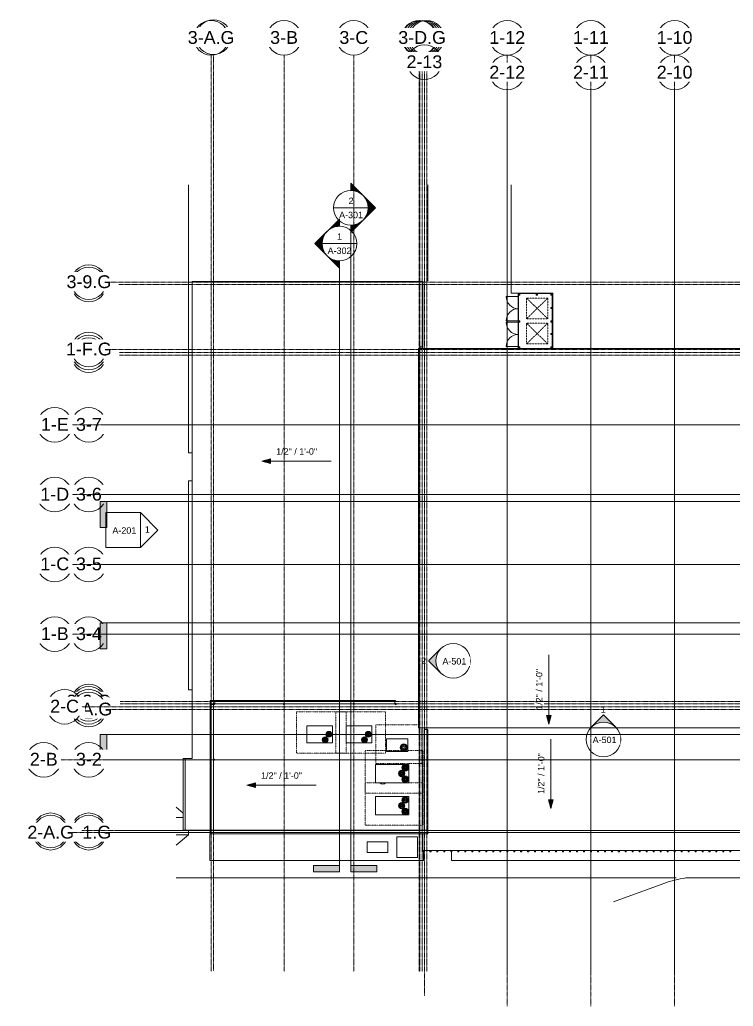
# Model space of a CAD drawing. Header units: inches. Extents: x 21400 to 32519, y -23426 to -19984.
# Drawn here: x 21400 to 23868, y -23396 to -19984 of the extents above; entities that cross this region are included whole.
import ezdxf

# ---------------------------------------------------------------- set-up
doc = ezdxf.new("R2010")
doc.units = ezdxf.units.IN
doc.header["$MEASUREMENT"] = 0
for name, pattern in [('Dash dot', [0.625, 0.25, -0.1875, 0, -0.1875]), ('Grid Line 1_2_', [0.875, 0.5, -0.125, 0.125, -0.125]), ('Hidden 1_8_', [0.1875, 0.125, -0.0625])]:
    doc.linetypes.add(name, pattern=pattern)
for name, color, linetype, lineweight in [('A-DETL-HDLN', 90, 'Hidden 1_8_', 9), ('A-DOOR', 31, 'Continuous', 9), ('A-FLOR-OTLN', 90, 'Continuous', 9), ('A-ROOF', 132, 'Continuous', 9), ('A-ROOF-OTLN', 132, 'Continuous', 9), ('C-BLDG-PADS', 91, 'Continuous', 9), ('C-TOPO', 7, 'Continuous', 9), ('Conc', 7, 'Continuous', 9), ('E-ELEC-EQPM', 71, 'Continuous', 9), ('EOP-PR', 4, 'Continuous', 9), ('G-ANNO-DIMS', 111, 'Continuous', 9), ('G-ANNO-SYMB', 111, 'Continuous', 9), ('L-SITE-WALL', 31, 'Continuous', 9), ('M-EQPM', 50, 'Continuous', 9), ('M-HVAC-DUCT-ANNO', 70, 'Continuous', 9), ('S-BEAM', 12, 'Continuous', 9), ('S-COLS', 52, 'Continuous', 9), ('S-GRID', 1, 'Continuous', 9), ('S-GRID-IDEN', 1, 'Continuous', 9)]:
    doc.layers.add(name, color=color, linetype=linetype, lineweight=lineweight)
doc.styles.add('Arial', font='arial.ttf', dxfattribs={"height": 44.258982})
doc.styles.add('Arial_1', font='arial.ttf', dxfattribs={"height": 22.129491})

# ---------------------------------------------------------------- blocks, each defined once
blk = doc.blocks.new('HSS-Round Hollow Structural Section-Column - HSS4X0_220-947151-Roof Plan')
at = {"layer": 'S-COLS'}
for radius, start, end in [(2, 0, 180), (2, 180, 0), (1.8, 0, 180), (1.8, 180, 0)]:
    blk.add_arc((0, 0), radius, start, end, dxfattribs=at)
blk = doc.blocks.new('Girt_C - 8_D-1065383-Roof Plan')
at = {"layer": 'S-BEAM'}
for p, q in [((22074.1, -22342.2), (22074.1, -22342.1)), ((22074.1, -22349.9), (22074.1, -22342.2)), ((22697.4, -22342.1), (22697.4, -22342.2)), ((22697.4, -22342.2), (22697.4, -22349.9)), ((22074.1, -22350.1), (22074.1, -22349.9)), ((22074.1, -22350.1), (22311.9, -22350.1)), ((22312.1, -22350.1), (22315.7, -22350.1)), ((22315.9, -22350.1), (22553.1, -22350.1)), ((22553.3, -22350.1), (22556.9, -22350.1)), ((22557.1, -22350.1), (22697.4, -22350.1)), ((22697.4, -22349.9), (22697.4, -22350.1))]:
    blk.add_line(p, q, dxfattribs=at)
blk = doc.blocks.new('Girt_C - 8_D-1065345-Roof Plan')
at = {"layer": 'S-BEAM'}
for p, q in [((22061.6, -22352.6), (22061.8, -22352.6)), ((22061.8, -22352.6), (22069.5, -22352.6)), ((22069.5, -22352.6), (22069.6, -22352.6)), ((22069.6, -22786.6), (22069.6, -22352.6))]:
    blk.add_line(p, q, dxfattribs=at)
blk = doc.blocks.new('Carrier_48TC_Standard_Efficiency_Gas_Heat_Electric_Cooling_Packaged_Rooftop_Unit_3_to_15_nominal_tons - 15 ton 48TC__16-873539-Roof Plan')
at = {"layer": 'M-EQPM', "linetype": 'Dash dot'}
for p, q in [((-105.9, -79.7), (-105.9, 67.7)), ((-105.9, 67.7), (93.9, 67.7)), ((93.9, 67.7), (93.9, -79.7)), ((93.9, -79.7), (-105.9, -79.7))]:
    blk.add_line(p, q, dxfattribs=at)
at = {"layer": 'M-EQPM'}
for p, q in [((57.9, 31.7), (-57.9, 31.7)), ((-57.9, 31.7), (-57.9, -31.7)), ((57.9, -31.7), (57.9, 31.7)), ((58.1, 27.3), (57.9, 27.3)), ((57.9, 15.4), (58.1, 15.4)), ((58.1, 10.3), (57.9, 10.3)), ((57.9, 9.3), (58.1, 9.3)), ((58.1, 6.7), (57.9, 6.7)), ((58.1, 27.3), (58.1, 15.4)), ((58.1, 9.3), (58.1, 10.3)), ((58.1, 10.3), (58.1, 9.3)), ((58.1, 6.7), (58.1, -25.1)), ((-57.9, -31.7), (57.9, -31.7)), ((57.9, -25.1), (58.1, -25.1))]:
    blk.add_line(p, q, dxfattribs=at)
for centre, radius in [((-44.9, 19.7), 11), ((-44.9, 19.7), 8.25), ((-44.9, 19.7), 5.5), ((-44.9, 19.7), 2.75), ((-32.9, 0), 11), ((-32.9, 0), 8.25), ((-32.9, 0), 5.5), ((-32.9, 0), 2.75), ((-44.9, -19.7), 11), ((-44.9, -19.7), 8.25), ((-44.9, -19.7), 5.5), ((-44.9, -19.7), 2.75)]:
    blk.add_circle(centre, radius, dxfattribs=at)
blk = doc.blocks.new('Carrier_48TC_Standard_Efficiency_Gas_Heat_Electric_Cooling_Packaged_Rooftop_Unit_3_to_15_nominal_tons - 7_5 ton 48TC__08-873531-Roof Plan')
at = {"layer": 'M-EQPM', "linetype": 'Dash dot'}
for p, q in [((-92.1, 29.7), (-92.1, 65.7)), ((-92.1, 65.7), (80.1, 65.7)), ((80.1, 65.7), (80.1, -77.8)), ((-92.1, -77.8), (-92.1, -29.8)), ((80.1, -77.8), (-92.1, -77.8))]:
    blk.add_line(p, q, dxfattribs=at)
at = {"layer": 'M-EQPM'}
for p, q in [((44.1, 29.7), (-44.1, 29.7)), ((-44.1, 29.7), (-44.1, -29.8)), ((44.1, -29.8), (44.1, 29.7)), ((44.2, 24.7), (44.1, 24.7)), ((44.1, 12.1), (44.2, 12.1)), ((44.2, 8.1), (44.1, 8.1)), ((44.1, 7.1), (44.2, 7.1)), ((44.2, 4.9), (44.1, 4.9)), ((44.2, 24.7), (44.2, 12.1)), ((44.2, 7.1), (44.2, 8.1)), ((44.2, 8.1), (44.2, 7.1)), ((44.2, 4.9), (44.2, -23.5)), ((-44.1, -29.8), (44.1, -29.8)), ((44.1, -23.5), (44.2, -23.5))]:
    blk.add_line(p, q, dxfattribs=at)
for centre, radius in [((-32.1, 0), 10), ((-32.1, 0), 7.5), ((-32.1, 0), 5), ((-32.1, 0), 2.5), ((-19.1, 18.7), 10), ((-19.1, 18.7), 7.5), ((-19.1, 18.7), 5), ((-19.1, 18.7), 2.5)]:
    blk.add_circle(centre, radius, dxfattribs=at)
blk = doc.blocks.new('Carrier_48TC_Standard_Efficiency_Gas_Heat_Electric_Cooling_Packaged_Rooftop_Unit_3_to_15_nominal_tons - 7_5 ton 48TC__08-V1-Roof Plan')
at = {"layer": 'M-EQPM', "linetype": 'Dash dot'}
for p, q in [((-92.1, -77.8), (-92.1, 65.7)), ((-92.1, 65.7), (80.1, 65.7)), ((80.1, 65.7), (80.1, -77.8)), ((80.1, -77.8), (-92.1, -77.8))]:
    blk.add_line(p, q, dxfattribs=at)
at = {"layer": 'M-EQPM'}
for p, q in [((44.1, 29.7), (-44.1, 29.7)), ((-44.1, 29.7), (-44.1, -29.8)), ((44.1, -29.8), (44.1, 29.7)), ((44.2, 24.7), (44.1, 24.7)), ((44.1, 12.1), (44.2, 12.1)), ((44.2, 8.1), (44.1, 8.1)), ((44.1, 7.1), (44.2, 7.1)), ((44.2, 4.9), (44.1, 4.9)), ((44.2, 24.7), (44.2, 12.1)), ((44.2, 7.1), (44.2, 8.1)), ((44.2, 8.1), (44.2, 7.1)), ((44.2, 4.9), (44.2, -23.5)), ((-44.1, -29.8), (44.1, -29.8)), ((44.1, -23.5), (44.2, -23.5))]:
    blk.add_line(p, q, dxfattribs=at)
for centre, radius in [((-32.1, 0), 10), ((-32.1, 0), 7.5), ((-32.1, 0), 5), ((-32.1, 0), 2.5), ((-19.1, 18.7), 10), ((-19.1, 18.7), 7.5), ((-19.1, 18.7), 5), ((-19.1, 18.7), 2.5)]:
    blk.add_circle(centre, radius, dxfattribs=at)
blk = doc.blocks.new('Carrier_48TC_Standard_Efficiency_Gas_Heat_Electric_Cooling_Packaged_Rooftop_Unit_3_to_15_nominal_tons - 5 ton 48TC__06-873527-Roof Plan')
at = {"layer": 'M-EQPM', "linetype": 'Dash dot'}
for p, q in [((-85.2, -59.9), (-85.2, 64)), ((-85.2, 64), (73.2, 64)), ((73.2, 64), (73.2, -70)), ((73.2, -70), (-73.9, -70))]:
    blk.add_line(p, q, dxfattribs=at)
at = {"layer": 'M-EQPM'}
for p, q in [((37.2, 22), (-37.2, 22)), ((-37.2, 22), (-37.2, -22)), ((37.2, -22), (37.2, 22)), ((37.3, 19.7), (37.2, 19.7)), ((37.2, 9.2), (37.3, 9.2)), ((37.3, 5.3), (37.2, 5.3)), ((37.2, 4.2), (37.3, 4.2)), ((37.3, 1.4), (37.2, 1.4)), ((37.3, 19.7), (37.3, 9.2)), ((37.3, 4.2), (37.3, 5.3)), ((37.3, 5.3), (37.3, 4.2)), ((37.3, 1.4), (37.3, -15.4)), ((-37.2, -22), (37.2, -22)), ((37.2, -15.4), (37.3, -15.4))]:
    blk.add_line(p, q, dxfattribs=at)
for radius in [13, 9.75, 6.5, 3.25]:
    blk.add_circle((-23.2, 8), radius, dxfattribs=at)
blk = doc.blocks.new('Dimension Lumber - 4x8-1038247-Roof Plan')
at = {"layer": 'S-BEAM'}
for p, q in [((22794.6, -22857.3), (22794.6, -22861.3)), ((22798.1, -22861.3), (22798.1, -22857.3)), ((22798.1, -22861.3), (22794.6, -22861.3))]:
    blk.add_line(p, q, dxfattribs=at)
blk = doc.blocks.new('dumpster door - one-1001559-Roof Plan')
at = {"layer": 'A-DOOR'}
h = blk.add_hatch(dxfattribs=at)
h.set_pattern_fill('FP_1', color=256, style=0, pattern_type=2)
h.set_pattern_definition([(270, (0, 0), (-8, -5e-16), [])])
h.paths.add_polyline_path([(42, 0.5), (-42, 0.5), (-42, -0.5), (42, -0.5)], flags=0)
for p, q in [((-42, 0.5), (42, 0.5)), ((-42, -0.5), (-42, 0.5)), ((-42, 0), (-42, -42)), ((42, 0.5), (42, -0.5)), ((42, 0), (42, -42)), ((42, -0.5), (-42, -0.5))]:
    blk.add_line(p, q, dxfattribs=at)
for centre, start, end in [((-42, 0), 270, 0), ((42, 0), 180, 270)]:
    blk.add_arc(centre, 42, start, end, dxfattribs=at)
blk = doc.blocks.new('HSS-Hollow Structural Section-Column - HSS4X4X1_4-1001889-Roof Plan')
at = {"layer": 'S-COLS'}
for p, q in [((-2, -1.534), (-2, 1.534)), ((-1.767, 1.534), (-1.767, -1.534)), ((-1.534, 2), (1.534, 2)), ((1.534, 1.767), (-1.534, 1.767)), ((1.767, -1.534), (1.767, 1.534)), ((2, 1.534), (2, -1.534)), ((-1.534, -1.767), (1.534, -1.767)), ((1.534, -2), (-1.534, -2))]:
    blk.add_line(p, q, dxfattribs=at)
for centre, radius, start, end in [((-1.534, 1.534), 0.466, 90, 180), ((-1.534, 1.534), 0.233, 90, 180), ((1.534, 1.534), 0.466, 360, 90), ((1.534, 1.534), 0.233, 360, 90), ((-1.534, -1.534), 0.466, 180, 270), ((-1.534, -1.534), 0.233, 180, 270), ((1.534, -1.534), 0.466, 270, 360), ((1.534, -1.534), 0.233, 270, 360)]:
    blk.add_arc(centre, radius, start, end, dxfattribs=at)
blk = doc.blocks.new('Transformer-Dry-Type-Siemens - 6x6x6-1004770-Roof Plan')
at = {"layer": 'E-ELEC-EQPM'}
for p, q in [((36, 36), (-36, 36)), ((-36, 36), (-36, -36)), ((36, -36), (36, 36)), ((-36, -36), (36, -36))]:
    blk.add_line(p, q, dxfattribs=at)
blk = doc.blocks.new('Transformer-Dry-Type-Siemens - 6x3x6-1005805-Roof Plan')
at = {"layer": 'E-ELEC-EQPM'}
for p, q in [((36, 18), (-36, 18)), ((-36, 18), (-36, -18)), ((36, -18), (36, 18)), ((-36, -18), (36, -18))]:
    blk.add_line(p, q, dxfattribs=at)
blk = doc.blocks.new('Girt_C - 8_D-1076705-Roof Plan')
at = {"layer": 'S-BEAM'}
blk.add_line((22791.4, -21121.3), (22791.4, -21114.6), dxfattribs=at)
blk = doc.blocks.new('Grid - Grid Head - Circle-14747-Roof Plan')
at = {"layer": 'S-GRID-IDEN'}
blk.add_circle((0, 0), 0.25, dxfattribs=at)
blk = doc.blocks.new('Section - 3_32_ x 3_8_-18514-Roof Plan')
at = {"layer": 'G-ANNO-SYMB'}
blk.add_hatch(color=256, dxfattribs=at).paths.add_polyline_path([(0, 0.375), (0, 0), (-0.09375, 0), (-0.09375, 0.375)], flags=0)
for p, q in [((0, 0.375), (-0.09375, 0.375)), ((-0.09375, 0.375), (-0.09375, 0)), ((0, 0), (0, 0.375)), ((-0.09375, 0), (0, 0))]:
    blk.add_line(p, q, dxfattribs=at)
blk = doc.blocks.new('Section - Section Head - Filled-1526-Roof Plan')
at = {"layer": 'G-ANNO-SYMB'}
h = blk.add_hatch(color=256, dxfattribs=at)
edge = h.paths.add_edge_path(flags=0)
edge.add_line((-0.427, 0.177), (-0.25, 0.354))
edge.add_line((-0.25, 0.354), (-0.25, 0.25))
edge.add_arc((-0.25, 0), 0.25, 90, 135)
h = blk.add_hatch(color=256, dxfattribs=at)
edge = h.paths.add_edge_path(flags=0)
edge.add_arc((-0.25, 0), 0.25, 45, 90)
edge.add_line((-0.25, 0.25), (-0.25, 0.354))
edge.add_line((-0.25, 0.354), (-0.073, 0.177))
h = blk.add_hatch(color=256, dxfattribs=at)
edge = h.paths.add_edge_path(flags=0)
edge.add_arc((-0.25, 0), 0.25, 137.9216, 180)
edge.add_line((-0.5, 0), (-0.604, 0))
edge.add_line((-0.604, 0), (-0.436, 0.168))
h = blk.add_hatch(color=256, dxfattribs=at)
edge = h.paths.add_edge_path(flags=0)
edge.add_line((-0.064, 0.168), (0.104, 0))
edge.add_line((0.104, 0), (0, 0))
edge.add_arc((-0.25, 0), 0.25, 0, 42.0784)
for p, q in [((-0.25, 0.354), (-0.604, 0)), ((-0.25, 0.354), (-0.427, 0.177)), ((-0.25, 0.354), (0.104, 0)), ((-0.25, 0.25), (-0.25, 0.354)), ((-0.073, 0.177), (-0.25, 0.354)), ((-0.25, 0.354), (-0.25, 0.25)), ((-0.436, 0.168), (-0.604, 0)), ((0.104, 0), (-0.064, 0.168)), ((-0.604, 0), (-0.5, 0)), ((0, 0), (0.104, 0)), ((-0.5, 0), (-0.604, 0)), ((0, 0), (0.104, 0))]:
    blk.add_line(p, q, dxfattribs=at)
for start, end in [(360, 180), (137.9216, 180), (90, 135), (45, 90), (0, 42.0784), (180, 360)]:
    blk.add_arc((-0.25, 0), 0.25, start, end, dxfattribs=at)
blk = doc.blocks.new('Elevation - Detail Number-93309-Roof Plan')
at = {"layer": 'G-ANNO-SYMB'}
for p, q in [((-0.25, -0.25), (-0.25, 0.25)), ((-0.25, 0.25), (0.25, 0.25)), ((0.25, 0.25), (0.25, -0.25)), ((0.25, -0.25), (-0.25, -0.25))]:
    blk.add_line(p, q, dxfattribs=at)
blk = doc.blocks.new('Elevation - Detail Number-93036-Roof Plan')
at = {"layer": 'G-ANNO-SYMB'}
for p, q in [((0, 0.25), (-0.25, 0)), ((0.25, 0), (0, 0.25)), ((-0.25, 0), (0.25, 0))]:
    blk.add_line(p, q, dxfattribs=at)
blk = doc.blocks.new('Elevation - Filled Arrow-93797-Roof Plan')
at = {"layer": 'G-ANNO-SYMB'}
blk.add_circle((0, 0), 0.25, dxfattribs=at)
blk = doc.blocks.new('Elevation - Filled Arrow-93526-Roof Plan')
at = {"layer": 'G-ANNO-SYMB'}
h = blk.add_hatch(color=256, dxfattribs=at)
edge = h.paths.add_edge_path(flags=0)
edge.add_line((0, 0.354), (0.177, 0.177))
edge.add_arc((0, 0), 0.25, 45, 135)
edge.add_line((-0.177, 0.177), (0, 0.354))
for p, q in [((0, 0.354), (-0.177, 0.177)), ((0, 0.354), (-0.177, 0.177)), ((0.177, 0.177), (0, 0.354)), ((0.177, 0.177), (0, 0.354))]:
    blk.add_line(p, q, dxfattribs=at)
blk.add_arc((0, 0), 0.25, 45, 135, dxfattribs=at)

msp = doc.modelspace()

# ---------------------------------------------------------------- linework, layer by layer
at = {"layer": 'A-DETL-HDLN'}
for p, q in [((23152.9, -20946.7), (23225.9, -20946.7)), ((23152.9, -21017.7), (23152.9, -20946.7)), ((23152.9, -20946.7), (23225.9, -21017.7)), ((23225.9, -20946.7), (23152.9, -21017.7)), ((23225.9, -20946.7), (23225.9, -21017.7)), ((23225.9, -21017.7), (23152.9, -21017.7)), ((23152.9, -21033.7), (23225.9, -21033.7)), ((23152.9, -21104.7), (23152.9, -21033.7)), ((23152.9, -21033.7), (23225.9, -21104.7)), ((23225.9, -21033.7), (23152.9, -21104.7)), ((23225.9, -21033.7), (23225.9, -21104.7)), ((23225.9, -21104.7), (23152.9, -21104.7))]:
    msp.add_line(p, q, dxfattribs=at)
at = {"layer": 'A-FLOR-OTLN'}
for p, q in [((21964.9, -22727.8), (21940.4, -22707.4)), ((21964.9, -22743.1), (21940.4, -22743.1)), ((21983.2, -22803.1), (21983.2, -22786.6)), ((21983.2, -22803.1), (21940.4, -22838.7)), ((21983.2, -22803.1), (21940.4, -22803.1))]:
    msp.add_line(p, q, dxfattribs=at)
at = {"layer": 'A-ROOF'}
for p, q in [((22794, -20889.1), (21996.1, -20889.1)), ((21996.1, -20889.1), (21996.1, -22538.8)), ((22794, -21114.6), (22794, -20889.1)), ((22784.6, -21114.6), (22784.6, -21121.3)), ((22784.6, -21114.6), (22794, -21114.6)), ((26287.6, -21121.3), (22778.9, -21121.3)), ((22778.9, -21121.3), (22778.9, -22432.8)), ((22778.9, -22432.8), (26287.6, -22432.8)), ((22800.8, -22438.8), (22800.8, -22432.8)), ((21996.1, -22538.8), (21972.4, -22538.8)), ((21972.4, -22538.8), (21972.4, -22786.6)), ((21972.4, -22786.6), (22057.9, -22786.6)), ((22793.4, -22857.3), (22793.4, -22799.1)), ((22793.4, -22857.3), (23949.2, -22857.3))]:
    msp.add_line(p, q, dxfattribs=at)
at = {"layer": 'A-ROOF-OTLN'}
for p, q in [((21964.8, -22538.8), (21964.8, -22786.6)), ((21964.8, -22538.8), (21972.4, -22538.8)), ((21965.5, -22786.6), (21965.5, -22538.8)), ((21972.3, -22786.6), (21972.3, -22538.8)), ((21972.4, -22786.6), (21964.8, -22786.6))]:
    msp.add_line(p, q, dxfattribs=at)
at = {"layer": 'C-BLDG-PADS'}
for p, q in [((22794.4, -20888.6), (22058.6, -20888.6)), ((22058.6, -20888.6), (22058.6, -20889.1)), ((22794.4, -21121.3), (22794.4, -20888.6))]:
    msp.add_line(p, q, dxfattribs=at)
at = {"layer": 'C-TOPO'}
for p, q in [((22058.6, -20889.1), (22058.6, -20888.6)), ((22058.6, -20888.6), (22794.4, -20888.6)), ((22794.4, -20888.6), (22794.4, -21121.3))]:
    msp.add_line(p, q, dxfattribs=at)
at = {"layer": 'Conc'}
for p, q in [((21983.2, -20555.1), (21983.2, -21481.4)), ((21983.2, -21481.4), (21996.1, -21481.4)), ((21983.2, -21578.2), (21996.1, -21578.2)), ((21983.2, -21578.2), (21983.2, -22301.7)), ((21983.2, -22301.7), (21996.1, -22301.7)), ((22057.5, -22799.4), (22057.5, -22892.1)), ((22057.5, -22892.1), (22796.3, -22892.1)), ((22796.3, -22892.1), (22796.3, -22861.3)), ((22893, -22892.1), (22893, -22861.3)), ((22893, -22892.1), (24099, -22892.1)), ((23669.9, -22952.1), (21940.4, -22952.1)), ((26159.5, -22952.1), (23703.9, -22952.1))]:
    msp.add_line(p, q, dxfattribs=at)
at = {"layer": 'EOP-PR'}
for p, q in [((22811.2, -20887.6), (22811.2, -20555.1)), ((23099.2, -20555.1), (23099.2, -20929.3)), ((23099.2, -20929.3), (23123.2, -20929.3)), ((23453.7, -23034.1), (23627.8, -22970.7))]:
    msp.add_line(p, q, dxfattribs=at)
msp.add_arc((23751, -23309), 360, 97.5129, 110, dxfattribs=at)
at = {"layer": 'G-ANNO-DIMS'}
for p, q in [((22236.9, -21510.6), (22266.9, -21518.6)), ((22476.9, -21510.6), (22236.9, -21510.6)), ((23229.9, -22180.2), (23229.9, -22420.2)), ((23229.9, -22420.2), (23238, -22390.2)), ((23236.8, -22471.5), (23236.8, -22711.5)), ((22184.6, -22631.5), (22214.6, -22639.6)), ((22424.6, -22631.5), (22184.6, -22631.5)), ((23236.8, -22711.5), (23244.9, -22681.5))]:
    msp.add_line(p, q, dxfattribs=at)
at = {"layer": 'G-ANNO-SYMB'}
for p, q in [((22484.9, -20634.3), (22604.9, -20634.3)), ((22544.9, -20694.3), (22544.9, -22908.8)), ((22445.2, -20758.1), (22565.2, -20758.1)), ((22505.2, -20818.1), (22505.2, -22908.8)), ((26603.8, -22455.3), (21700.5, -22455.3))]:
    msp.add_line(p, q, dxfattribs=at)
at = {"layer": 'L-SITE-WALL'}
for p, q in [((23123.2, -20929.3), (23243.2, -20929.3)), ((23123.2, -20941.1), (23123.2, -20929.3)), ((23123.2, -20941.1), (23124.7, -20941.1)), ((23241.7, -20930.8), (23124.7, -20930.8)), ((23124.7, -20930.8), (23124.7, -20941.1)), ((23241.7, -21118.1), (23241.7, -20930.8)), ((23243.2, -20929.3), (23243.2, -21118.1)), ((23123.2, -21030.1), (23123.2, -21025.1)), ((23124.7, -21025.1), (23123.2, -21025.1)), ((23123.2, -21030.1), (23124.7, -21030.1)), ((23124.7, -21025.1), (23124.7, -21030.1)), ((22793.9, -21114.6), (22793.9, -21121.3)), ((23123.2, -21118.1), (23123.2, -21114.1)), ((23124.7, -21114.1), (23123.2, -21114.1)), ((23123.2, -21118.1), (23124.7, -21118.1)), ((23124.7, -21114.1), (23124.7, -21118.1)), ((23241.7, -21118.1), (23243.2, -21118.1)), ((22057.9, -22799.1), (22057.9, -22338.3)), ((22057.9, -22338.3), (22699.8, -22338.3)), ((22061.6, -22342.1), (22061.6, -22799.1)), ((22699.8, -22342.1), (22061.6, -22342.1)), ((22699.8, -22338.3), (22699.8, -22342.1)), ((22798.6, -22786.6), (22798.6, -22438.8)), ((22811.1, -22438.8), (22798.6, -22438.8)), ((22811.1, -22438.8), (22811.1, -22799.1)), ((22058.5, -22799.1), (22058.5, -22786.6)), ((22811.1, -22786.6), (22058.5, -22786.6)), ((22811.1, -22799.1), (22057.9, -22799.1))]:
    msp.add_line(p, q, dxfattribs=at)
at = {"layer": 'M-HVAC-DUCT-ANNO'}
for p, q in [((22645.8, -22622.5), (22645.2, -22623.1)), ((22664.3, -22622.5), (22665, -22623.1))]:
    msp.add_line(p, q, dxfattribs=at)
msp.add_arc((22655.1, -22613.2), 14, 221.5492, 318.4508, dxfattribs=at)
at = {"layer": 'S-COLS'}
for centre, radius, start, end in [((22313.9, -22350.1), 2, 0, 180), ((22555.1, -22350.1), 2, 0, 180), ((22699.9, -22350.1), 2, 0, 180), ((22313.9, -22350.1), 2, 180, 0), ((22313.9, -22350.1), 1.79, 0, 180), ((22313.9, -22350.1), 1.8, 180, 0), ((22555.1, -22350.1), 2, 180, 0), ((22555.1, -22350.1), 1.8, 0, 180), ((22555.1, -22350.1), 1.79, 180, 0), ((22699.9, -22350.1), 2, 180, 0), ((22699.9, -22350.1), 1.8, 0, 180), ((22699.9, -22350.1), 1.79, 180, 0)]:
    msp.add_arc(centre, radius, start, end, dxfattribs=at)
at = {"layer": 'S-GRID', "linetype": 'Grid Line 1_2_'}
for p, q in [((22061.6, -23275.7), (22061.6, -20106.6)), ((22069.6, -23272.9), (22069.6, -20103.8)), ((22555.1, -23275.7), (22555.1, -20106.6)), ((23085.9, -23275.7), (23085.9, -20106.6)), ((23375.4, -23275.7), (23375.4, -20106.6)), ((23664.9, -23275.7), (23664.9, -20106.6)), ((23085.9, -23395.7), (23085.9, -20226.6)), ((23664.9, -23395.7), (23664.9, -20226.6))]:
    msp.add_line(p, q, dxfattribs=at)

# ---------------------------------------------------------------- block references
at = {"layer": 'A-DOOR', "rotation": 270}
for p in [(23124, -20983.1), (23124, -21072.1)]:
    msp.add_blockref('dumpster door - one-1001559-Roof Plan', p, dxfattribs=at)
at = {"layer": 'E-ELEC-EQPM'}
for name, p in [('Transformer-Dry-Type-Siemens - 6x6x6-1004770-Roof Plan', (22740, -22845.5)), ('Transformer-Dry-Type-Siemens - 6x3x6-1005805-Roof Plan', (22637.2, -22845.5))]:
    msp.add_blockref(name, p, dxfattribs=at)
at = {"layer": 'G-ANNO-SYMB', "xscale": 239.9999999999998, "yscale": 239.9999999999998, "zscale": 239.9999999999998}
for name, p, rotation in [('Section - Section Head - Filled-1526-Roof Plan', (22544.9, -20694.3), 269.9999999999996), ('Section - 3_32_ x 3_8_-18514-Roof Plan', (22505.2, -22908.8), 89.99999999999947)]:
    msp.add_blockref(name, p, dxfattribs=dict(at, rotation=rotation))
at = {"layer": 'G-ANNO-SYMB', "extrusion": (0, 0, -1), "xscale": 239.9999999999998, "yscale": 239.9999999999998, "zscale": 239.9999999999998}
for name, p, rotation in [('Section - Section Head - Filled-1526-Roof Plan', (-22505.2, -20818.1), 270.0000000000003), ('Section - 3_32_ x 3_8_-18514-Roof Plan', (-21700.5, -22455.3), 180), ('Section - 3_32_ x 3_8_-18514-Roof Plan', (-22544.9, -22908.8), 90.00000000000053)]:
    msp.add_blockref(name, p, dxfattribs=dict(at, rotation=rotation))
at = {"layer": 'G-ANNO-SYMB', "xscale": 239.9999999999998, "yscale": 239.9999999999998, "zscale": 239.9999999999998}
for name, p in [('Elevation - Detail Number-93309-Roof Plan', (21757.5, -21748.6)), ('Elevation - Filled Arrow-93797-Roof Plan', (22899, -22201.2)), ('Elevation - Filled Arrow-93797-Roof Plan', (23418.6, -22473)), ('Elevation - Filled Arrow-93526-Roof Plan', (23418.6, -22473))]:
    msp.add_blockref(name, p, dxfattribs=at)
at = {"layer": 'M-EQPM', "rotation": 180}
for name, p in [('Carrier_48TC_Standard_Efficiency_Gas_Heat_Electric_Cooling_Packaged_Rooftop_Unit_3_to_15_nominal_tons - 7_5 ton 48TC__08-873531-Roof Plan', (22436.9, -22455.2)), ('Carrier_48TC_Standard_Efficiency_Gas_Heat_Electric_Cooling_Packaged_Rooftop_Unit_3_to_15_nominal_tons - 7_5 ton 48TC__08-V1-Roof Plan', (22573, -22455.2)), ('Carrier_48TC_Standard_Efficiency_Gas_Heat_Electric_Cooling_Packaged_Rooftop_Unit_3_to_15_nominal_tons - 5 ton 48TC__06-873527-Roof Plan', (22705, -22492.7)), ('Carrier_48TC_Standard_Efficiency_Gas_Heat_Electric_Cooling_Packaged_Rooftop_Unit_3_to_15_nominal_tons - 15 ton 48TC__16-873539-Roof Plan', (22687.8, -22590.8)), ('Carrier_48TC_Standard_Efficiency_Gas_Heat_Electric_Cooling_Packaged_Rooftop_Unit_3_to_15_nominal_tons - 15 ton 48TC__16-873539-Roof Plan', (22687.8, -22702.2))]:
    msp.add_blockref(name, p, dxfattribs=at)
at = {"layer": 'S-BEAM'}
for name, p in [('Girt_C - 8_D-1076705-Roof Plan', (0, 0)), ('Girt_C - 8_D-1065383-Roof Plan', (0, 0)), ('Girt_C - 8_D-1065345-Roof Plan', (0, 0)), ('Dimension Lumber - 4x8-1038247-Roof Plan', (0, 0)), ('Dimension Lumber - 4x8-1038247-Roof Plan', (24.1, 0)), ('Dimension Lumber - 4x8-1038247-Roof Plan', (48.2, 0)), ('Dimension Lumber - 4x8-1038247-Roof Plan', (72.4, 0)), ('Dimension Lumber - 4x8-1038247-Roof Plan', (96.5, 0)), ('Dimension Lumber - 4x8-1038247-Roof Plan', (120.6, 0)), ('Dimension Lumber - 4x8-1038247-Roof Plan', (144.7, 0)), ('Dimension Lumber - 4x8-1038247-Roof Plan', (168.9, 0)), ('Dimension Lumber - 4x8-1038247-Roof Plan', (193, 0)), ('Dimension Lumber - 4x8-1038247-Roof Plan', (217.1, 0)), ('Dimension Lumber - 4x8-1038247-Roof Plan', (241.2, 0)), ('Dimension Lumber - 4x8-1038247-Roof Plan', (265.4, 0)), ('Dimension Lumber - 4x8-1038247-Roof Plan', (289.5, 0)), ('Dimension Lumber - 4x8-1038247-Roof Plan', (313.6, 0)), ('Dimension Lumber - 4x8-1038247-Roof Plan', (337.7, 0)), ('Dimension Lumber - 4x8-1038247-Roof Plan', (361.9, 0)), ('Dimension Lumber - 4x8-1038247-Roof Plan', (386, 0)), ('Dimension Lumber - 4x8-1038247-Roof Plan', (410.1, 0)), ('Dimension Lumber - 4x8-1038247-Roof Plan', (434.2, 0)), ('Dimension Lumber - 4x8-1038247-Roof Plan', (458.4, 0)), ('Dimension Lumber - 4x8-1038247-Roof Plan', (482.5, 0)), ('Dimension Lumber - 4x8-1038247-Roof Plan', (506.6, 0)), ('Dimension Lumber - 4x8-1038247-Roof Plan', (530.7, 0)), ('Dimension Lumber - 4x8-1038247-Roof Plan', (554.9, 0)), ('Dimension Lumber - 4x8-1038247-Roof Plan', (579, 0)), ('Dimension Lumber - 4x8-1038247-Roof Plan', (603.1, 0)), ('Dimension Lumber - 4x8-1038247-Roof Plan', (627.2, 0)), ('Dimension Lumber - 4x8-1038247-Roof Plan', (651.4, 0)), ('Dimension Lumber - 4x8-1038247-Roof Plan', (675.5, 0)), ('Dimension Lumber - 4x8-1038247-Roof Plan', (699.6, 0)), ('Dimension Lumber - 4x8-1038247-Roof Plan', (723.7, 0)), ('Dimension Lumber - 4x8-1038247-Roof Plan', (747.9, 0)), ('Dimension Lumber - 4x8-1038247-Roof Plan', (772, 0)), ('Dimension Lumber - 4x8-1038247-Roof Plan', (796.1, 0)), ('Dimension Lumber - 4x8-1038247-Roof Plan', (820.2, 0)), ('Dimension Lumber - 4x8-1038247-Roof Plan', (844.4, 0)), ('Dimension Lumber - 4x8-1038247-Roof Plan', (868.5, 0)), ('Dimension Lumber - 4x8-1038247-Roof Plan', (892.6, 0)), ('Dimension Lumber - 4x8-1038247-Roof Plan', (916.7, 0)), ('Dimension Lumber - 4x8-1038247-Roof Plan', (940.9, 0)), ('Dimension Lumber - 4x8-1038247-Roof Plan', (965, 0)), ('Dimension Lumber - 4x8-1038247-Roof Plan', (989.1, 0)), ('Dimension Lumber - 4x8-1038247-Roof Plan', (1013.2, 0)), ('Dimension Lumber - 4x8-1038247-Roof Plan', (1037.4, 0)), ('Dimension Lumber - 4x8-1038247-Roof Plan', (1061.5, 0))]:
    msp.add_blockref(name, p, dxfattribs=at)
at = {"layer": 'S-COLS', "rotation": 180}
for name, p in [('HSS-Hollow Structural Section-Column - HSS4X4X1_4-1001889-Roof Plan', (23128, -20934.2)), ('HSS-Hollow Structural Section-Column - HSS4X4X1_4-1001889-Roof Plan', (23188, -20934.2)), ('HSS-Hollow Structural Section-Column - HSS4X4X1_4-1001889-Roof Plan', (23239, -20934.2)), ('HSS-Hollow Structural Section-Column - HSS4X4X1_4-1001889-Roof Plan', (23239, -20980.6)), ('HSS-Hollow Structural Section-Column - HSS4X4X1_4-1001889-Roof Plan', (23128, -21027.6)), ('HSS-Hollow Structural Section-Column - HSS4X4X1_4-1001889-Roof Plan', (23239, -21027.6)), ('HSS-Hollow Structural Section-Column - HSS4X4X1_4-1001889-Roof Plan', (23239, -21070.9)), ('HSS-Hollow Structural Section-Column - HSS4X4X1_4-1001889-Roof Plan', (23128, -21116.9)), ('HSS-Hollow Structural Section-Column - HSS4X4X1_4-1001889-Roof Plan', (23239, -21116.9)), ('HSS-Round Hollow Structural Section-Column - HSS4X0_220-947151-Roof Plan', (22071.6, -22350.1)), ('HSS-Round Hollow Structural Section-Column - HSS4X0_220-947151-Roof Plan', (22071.6, -22543.1))]:
    msp.add_blockref(name, p, dxfattribs=at)
at = {"layer": 'S-GRID-IDEN', "xscale": 239.9999999999998, "yscale": 239.9999999999998, "zscale": 239.9999999999998}
for p in [(22069.6, -20043.8), (22313.9, -20046.6), (22555.1, -20046.6), (22807.4, -20046.6), (23085.9, -20046.6), (23375.4, -20046.6), (23664.9, -20046.6), (23085.9, -20166.6), (23375.4, -20166.6), (23664.9, -20166.6)]:
    msp.add_blockref('Grid - Grid Head - Circle-14747-Roof Plan', p, dxfattribs=at)
for p, rotation in [((21638.6, -20899.6), 89.99999999999984), ((21638.6, -21143.8), 89.99999999999984), ((21638.6, -21385.1), 89.9999999999998), ((21638.6, -21626.3), 89.9999999999998), ((21638.6, -21867.6), 89.9999999999998), ((21638.6, -22108.8), 89.9999999999998), ((21638.6, -22350.1), 89.99999999999984), ((21482.6, -22543.1), 89.99999999999984), ((21638.6, -22543.1), 89.99999999999984), ((21638.6, -22787.3), 89.99999999999984)]:
    msp.add_blockref('Grid - Grid Head - Circle-14747-Roof Plan', p, dxfattribs=dict(at, rotation=rotation))

# ---------------------------------------------------------------- texts
at = {"layer": 'G-ANNO-DIMS', "char_height": 22.129, "width": 168.21, "attachment_point": 1, "line_spacing_factor": 0.938532, "style": 'Arial_1', "bg_fill": 3, "box_fill_scale": 1.25, "bg_fill_color": 0, "bg_fill_transparency": 0}
for insert in [(22286.8, -21465.8), (22234.5, -22586.8)]:
    msp.add_mtext('1/2" / 1\'-0"', dxfattribs=dict(at, insert=insert))
at = {"layer": 'G-ANNO-SYMB', "attachment_point": 2, "line_spacing_factor": 0.938532, "style": 'Arial_1'}
for s, insert, char_height, width in [('2', (22545.7, -20598.9), 22.1, 20.52), ('A-301', (22545.7, -20648), 22.13, 98.28), ('1', (22505.9, -20722.7), 22.1, 20.52), ('A-302', (22505.9, -20771.7), 22.13, 98.28)]:
    msp.add_mtext(s, dxfattribs=dict(at, insert=insert, char_height=char_height, width=width))

# ---------------------------------------------------------------- next in the draw order: hatches: boundary and pattern name
at = {"layer": 'G-ANNO-DIMS'}
for points in [[(22236.9, -21510.6), (22266.9, -21518.6), (22266.9, -21502.5)], [(22184.6, -22631.5), (22214.6, -22639.6), (22214.6, -22623.5)]]:
    msp.add_hatch(color=256, dxfattribs=at).paths.add_polyline_path(points, flags=0)

# ---------------------------------------------------------------- next in the draw order: linework, layer by layer
for p, q in [((22266.9, -21502.5), (22236.9, -21510.6)), ((22266.9, -21518.6), (22266.9, -21502.5)), ((22214.6, -22623.5), (22184.6, -22631.5)), ((22214.6, -22639.6), (22214.6, -22623.5))]:
    msp.add_line(p, q, dxfattribs=at)
at = {"layer": 'S-GRID', "linetype": 'Grid Line 1_2_'}
msp.add_line((22313.9, -23275.7), (22313.9, -20106.6), dxfattribs=at)

# ---------------------------------------------------------------- next in the draw order: texts
at = {"layer": 'G-ANNO-SYMB', "char_height": 22.13, "width": 98.28, "attachment_point": 2, "line_spacing_factor": 0.938532, "style": 'Arial_1', "bg_fill": 3, "box_fill_scale": 1.25, "bg_fill_color": 0, "bg_fill_transparency": 0}
for s, insert in [('A-201', (21761.5, -21739.1)), ('A-501', (22903, -22191.7)), ('A-501', (23422.6, -22463.4))]:
    msp.add_mtext(s, dxfattribs=dict(at, insert=insert))
at = {"layer": 'S-GRID-IDEN', "char_height": 44.26, "attachment_point": 2, "line_spacing_factor": 0.938532, "style": 'Arial', "bg_fill": 3, "box_fill_scale": 1.25, "bg_fill_color": 0, "bg_fill_transparency": 0}
for s, insert, width in [('3-A', (22069.6, -20020.2), 114.48), ('3-B', (22313.9, -20023), 114.48), ('3-C', (22555.1, -20023), 118.26), ('3-E.G', (22807.4, -20023), 192.24), ('1-12', (23085.9, -20023), 147.42), ('1-11', (23375.4, -20023), 147.42), ('1-10', (23664.9, -20023), 147.42), ('2-12', (23085.9, -20143), 147.42), ('2-11', (23375.4, -20143), 147.42), ('2-10', (23664.9, -20143), 147.42), ('3-9', (21638.8, -20875.7), 106.38), ('3-8', (21638.8, -21120), 106.38), ('3-7', (21638.8, -21361.2), 106.38), ('3-6', (21638.8, -21602.5), 106.38), ('3-5', (21638.8, -21843.7), 106.38), ('3-4', (21638.8, -22085), 106.38), ('3-3', (21638.8, -22326.2), 106.38), ('2-B', (21482.8, -22519.2), 114.48), ('3-2', (21638.8, -22519.2), 106.38), ('3-1', (21638.8, -22763.5), 106.38)]:
    msp.add_mtext(s, dxfattribs=dict(at, insert=insert, width=width))

# ---------------------------------------------------------------- next in the draw order: linework, layer by layer
at = {"layer": 'G-ANNO-SYMB'}
for p, q in [((26603.8, -21650.5), (21700.5, -21650.5)), ((26603.8, -22069.4), (21700.5, -22069.4))]:
    msp.add_line(p, q, dxfattribs=at)
at = {"layer": 'S-GRID', "linetype": 'Grid Line 1_2_'}
for p, q in [((23375.4, -23395.7), (23375.4, -20226.6)), ((26336.8, -20899.6), (21698.6, -20899.6)), ((26336.8, -21143.8), (21698.6, -21143.8)), ((26605.7, -21385.1), (21698.6, -21385.1)), ((26605.7, -21626.3), (21698.6, -21626.3)), ((26605.7, -21867.6), (21698.6, -21867.6)), ((26605.7, -22108.8), (21698.6, -22108.8)), ((26336.8, -22350.1), (21698.6, -22350.1)), ((26336.8, -22543.1), (21698.6, -22543.1)), ((26336.8, -22787.3), (21698.6, -22787.3))]:
    msp.add_line(p, q, dxfattribs=at)

# ---------------------------------------------------------------- next in the draw order: block references
at = {"layer": 'G-ANNO-SYMB', "extrusion": (0, 0, -1), "xscale": 239.9999999999998, "yscale": 239.9999999999998, "zscale": 239.9999999999998}
for name, p, rotation in [('Section - 3_32_ x 3_8_-18514-Roof Plan', (-21700.5, -21650.5), 180), ('Elevation - Detail Number-93036-Roof Plan', (-21817.5, -21748.6), 90.00000000002636), ('Section - 3_32_ x 3_8_-18514-Roof Plan', (-21700.5, -22069.4), 180)]:
    msp.add_blockref(name, p, dxfattribs=dict(at, rotation=rotation))
at = {"layer": 'G-ANNO-SYMB', "xscale": 239.9999999999998, "yscale": 239.9999999999998, "zscale": 239.9999999999998, "rotation": 90}
msp.add_blockref('Elevation - Filled Arrow-93526-Roof Plan', (22899, -22201.2), dxfattribs=at)
at = {"layer": 'S-GRID-IDEN', "xscale": 239.9999999999998, "yscale": 239.9999999999998, "zscale": 239.9999999999998}
for p in [(22061.6, -20046.6), (22799.4, -20046.6)]:
    msp.add_blockref('Grid - Grid Head - Circle-14747-Roof Plan', p, dxfattribs=at)
for p, rotation in [((21638.6, -20891.6), 89.99999999999984), ((21638.6, -21134.3), 89.9999999999998), ((21520.6, -21385.1), 89.9999999999998), ((21520.6, -21626.3), 89.9999999999998), ((21520.6, -21867.6), 89.9999999999998), ((21520.6, -22108.8), 89.9999999999998), ((21638.6, -22342.1), 89.99999999999984), ((21638.6, -22795.3), 89.99999999999984)]:
    msp.add_blockref('Grid - Grid Head - Circle-14747-Roof Plan', p, dxfattribs=dict(at, rotation=rotation))

# ---------------------------------------------------------------- next in the draw order: texts
at = {"layer": 'G-ANNO-DIMS', "char_height": 22.129, "width": 168.21, "attachment_point": 1, "rotation": 90, "line_spacing_factor": 0.938532, "style": 'Arial_1', "bg_fill": 3, "box_fill_scale": 1.25, "bg_fill_color": 0, "bg_fill_transparency": 0}
for insert in [(23185.2, -22370.3), (23192.1, -22661.6)]:
    msp.add_mtext('1/2" / 1\'-0"', dxfattribs=dict(at, insert=insert))
at = {"layer": 'G-ANNO-SYMB', "char_height": 22.1, "width": 20.52, "attachment_point": 2, "line_spacing_factor": 0.938532, "style": 'Arial_1', "bg_fill": 3, "box_fill_scale": 1.25, "bg_fill_color": 0, "bg_fill_transparency": 0}
for s, insert in [('1', (21841.2, -21735.4)), ('2', (22796.7, -22189.9)), ('1', (23418, -22358.7))]:
    msp.add_mtext(s, dxfattribs=dict(at, insert=insert))
at = {"layer": 'S-GRID-IDEN', "char_height": 44.26, "attachment_point": 2, "line_spacing_factor": 0.938532, "style": 'Arial', "bg_fill": 3, "box_fill_scale": 1.25, "bg_fill_color": 0, "bg_fill_transparency": 0}
for s, insert, width in [('3-A.G', (22061.6, -20023), 192.24), ('3-E', (22799.4, -20023), 114.48), ('3-9.G', (21638.8, -20867.7), 184.14), ('1-F', (21638.8, -21110.5), 110.16), ('1-E', (21520.8, -21361.2), 114.48), ('1-D', (21520.8, -21602.5), 118.26), ('1-C', (21520.8, -21843.7), 118.26), ('1-B', (21520.8, -22085), 114.48), ('3-3.G', (21638.8, -22318.2), 184.14), ('3-1.G', (21638.8, -22771.5), 184.14)]:
    msp.add_mtext(s, dxfattribs=dict(at, insert=insert, width=width))

# ---------------------------------------------------------------- next in the draw order: hatches: boundary and pattern name
at = {"layer": 'G-ANNO-DIMS'}
for points in [[(23229.9, -22420.2), (23238, -22390.2), (23221.9, -22390.2)], [(23236.8, -22711.5), (23244.9, -22681.5), (23228.8, -22681.5)]]:
    msp.add_hatch(color=256, dxfattribs=at).paths.add_polyline_path(points, flags=0)

# ---------------------------------------------------------------- next in the draw order: linework, layer by layer
for p, q in [((23238, -22390.2), (23221.9, -22390.2)), ((23221.9, -22390.2), (23229.9, -22420.2)), ((23244.9, -22681.5), (23228.8, -22681.5)), ((23228.8, -22681.5), (23236.8, -22711.5))]:
    msp.add_line(p, q, dxfattribs=at)
at = {"layer": 'S-GRID', "linetype": 'Grid Line 1_2_'}
for p, q in [((22781.4, -23275.7), (22781.4, -20106.6)), ((22783.4, -23275.7), (22783.4, -20106.6)), ((22791.4, -23275.7), (22791.4, -20106.6)), ((22791.4, -23275.7), (22791.4, -20106.6)), ((22799.4, -23275.7), (22799.4, -20106.6)), ((22807.4, -23275.7), (22807.4, -20106.6)), ((22799.4, -23359.7), (22799.4, -20190.6)), ((26336.8, -20891.6), (21698.6, -20891.6)), ((26605.7, -21134.3), (21698.6, -21134.3)), ((26487.7, -21385.1), (21580.6, -21385.1)), ((26487.7, -21626.3), (21580.6, -21626.3)), ((26487.7, -21867.6), (21580.6, -21867.6)), ((26487.7, -22108.8), (21580.6, -22108.8)), ((26336.8, -22342.1), (21698.6, -22342.1)), ((26180.8, -22543.1), (21542.6, -22543.1)), ((26336.8, -22795.3), (21698.6, -22795.3))]:
    msp.add_line(p, q, dxfattribs=at)

# ---------------------------------------------------------------- next in the draw order: block references
at = {"layer": 'S-GRID-IDEN', "xscale": 239.9999999999998, "yscale": 239.9999999999998, "zscale": 239.9999999999998}
msp.add_blockref('Grid - Grid Head - Circle-14747-Roof Plan', (22791.4, -20046.6), dxfattribs=at)
for p, rotation in [((21638.6, -21124.3), 89.9999999999998), ((21638.6, -22359.6), 89.9999999999998), ((21506.6, -22787.3), 89.99999999999984)]:
    msp.add_blockref('Grid - Grid Head - Circle-14747-Roof Plan', p, dxfattribs=dict(at, rotation=rotation))

# ---------------------------------------------------------------- next in the draw order: texts
at = {"layer": 'S-GRID-IDEN', "char_height": 44.26, "attachment_point": 2, "line_spacing_factor": 0.938532, "style": 'Arial', "bg_fill": 3, "box_fill_scale": 1.25, "bg_fill_color": 0, "bg_fill_transparency": 0}
for s, insert, width in [('1-13', (22791.4, -20023), 147.42), ('1-F.G', (21638.8, -21100.5), 187.92), ('1-A', (21638.8, -22335.7), 114.48), ('2-A', (21506.8, -22763.5), 114.48)]:
    msp.add_mtext(s, dxfattribs=dict(at, insert=insert, width=width))

# ---------------------------------------------------------------- next in the draw order: linework, layer by layer
at = {"layer": 'S-GRID', "linetype": 'Grid Line 1_2_'}
for p, q in [((26605.7, -21124.3), (21698.6, -21124.3)), ((26605.7, -22359.6), (21698.6, -22359.6)), ((26204.8, -22787.3), (21566.6, -22787.3))]:
    msp.add_line(p, q, dxfattribs=at)

# ---------------------------------------------------------------- next in the draw order: block references
at = {"layer": 'S-GRID-IDEN', "xscale": 239.9999999999998, "yscale": 239.9999999999998, "zscale": 239.9999999999998}
msp.add_blockref('Grid - Grid Head - Circle-14747-Roof Plan', (22781.4, -20046.6), dxfattribs=at)
for p, rotation in [((21638.6, -22369.6), 89.9999999999998), ((21506.6, -22795.3), 89.99999999999984)]:
    msp.add_blockref('Grid - Grid Head - Circle-14747-Roof Plan', p, dxfattribs=dict(at, rotation=rotation))

# ---------------------------------------------------------------- next in the draw order: texts
at = {"layer": 'S-GRID-IDEN', "char_height": 44.26, "attachment_point": 2, "line_spacing_factor": 0.938532, "style": 'Arial', "bg_fill": 3, "box_fill_scale": 1.25, "bg_fill_color": 0, "bg_fill_transparency": 0}
for s, insert, width in [('1-13.G', (22781.4, -20023), 225.18), ('1-A.G', (21638.8, -22345.7), 192.24), ('2-A.G', (21506.8, -22771.5), 192.24)]:
    msp.add_mtext(s, dxfattribs=dict(at, insert=insert, width=width))

# ---------------------------------------------------------------- next in the draw order: linework, layer by layer
at = {"layer": 'S-GRID', "linetype": 'Grid Line 1_2_'}
for p, q in [((26605.7, -22369.6), (21698.6, -22369.6)), ((26204.8, -22795.3), (21566.6, -22795.3))]:
    msp.add_line(p, q, dxfattribs=at)

# ---------------------------------------------------------------- next in the draw order: block references
at = {"layer": 'S-GRID-IDEN', "xscale": 239.9999999999998, "yscale": 239.9999999999998, "zscale": 239.9999999999998}
msp.add_blockref('Grid - Grid Head - Circle-14747-Roof Plan', (22783.4, -20046.6), dxfattribs=at)
at = {"layer": 'S-GRID-IDEN', "xscale": 239.9999999999998, "yscale": 239.9999999999998, "zscale": 239.9999999999998, "rotation": 89.9999999999998}
msp.add_blockref('Grid - Grid Head - Circle-14747-Roof Plan', (21554.6, -22359.6), dxfattribs=at)

# ---------------------------------------------------------------- next in the draw order: texts
at = {"layer": 'S-GRID-IDEN', "char_height": 44.26, "width": 118.26, "attachment_point": 2, "line_spacing_factor": 0.938532, "style": 'Arial', "bg_fill": 3, "box_fill_scale": 1.25, "bg_fill_color": 0, "bg_fill_transparency": 0}
for s, insert in [('3-D', (22783.4, -20023)), ('2-C', (21554.8, -22335.7))]:
    msp.add_mtext(s, dxfattribs=dict(at, insert=insert))

# ---------------------------------------------------------------- next in the draw order: linework, layer by layer
at = {"layer": 'S-GRID', "linetype": 'Grid Line 1_2_'}
msp.add_line((26521.7, -22359.6), (21614.6, -22359.6), dxfattribs=at)

# ---------------------------------------------------------------- next in the draw order: block references
at = {"layer": 'S-GRID-IDEN', "xscale": 239.9999999999998, "yscale": 239.9999999999998, "zscale": 239.9999999999998}
msp.add_blockref('Grid - Grid Head - Circle-14747-Roof Plan', (22791.4, -20046.6), dxfattribs=at)

# ---------------------------------------------------------------- next in the draw order: texts
at = {"layer": 'S-GRID-IDEN', "insert": (22791.4, -20023), "char_height": 44.26, "width": 196.02, "attachment_point": 2, "line_spacing_factor": 0.938532, "style": 'Arial', "bg_fill": 3, "box_fill_scale": 1.25, "bg_fill_color": 0, "bg_fill_transparency": 0}
msp.add_mtext('3-D.G', dxfattribs=at)

# ---------------------------------------------------------------- next in the draw order: block references
at = {"layer": 'S-GRID-IDEN', "xscale": 239.9999999999998, "yscale": 239.9999999999998, "zscale": 239.9999999999998}
msp.add_blockref('Grid - Grid Head - Circle-14747-Roof Plan', (22799.4, -20130.6), dxfattribs=at)

# ---------------------------------------------------------------- next in the draw order: texts
at = {"layer": 'S-GRID-IDEN', "insert": (22799.4, -20107), "char_height": 44.26, "width": 147.42, "attachment_point": 2, "line_spacing_factor": 0.938532, "style": 'Arial', "bg_fill": 3, "box_fill_scale": 1.25, "bg_fill_color": 0, "bg_fill_transparency": 0}
msp.add_mtext('2-13', dxfattribs=at)

doc.saveas('drawing.dxf')
